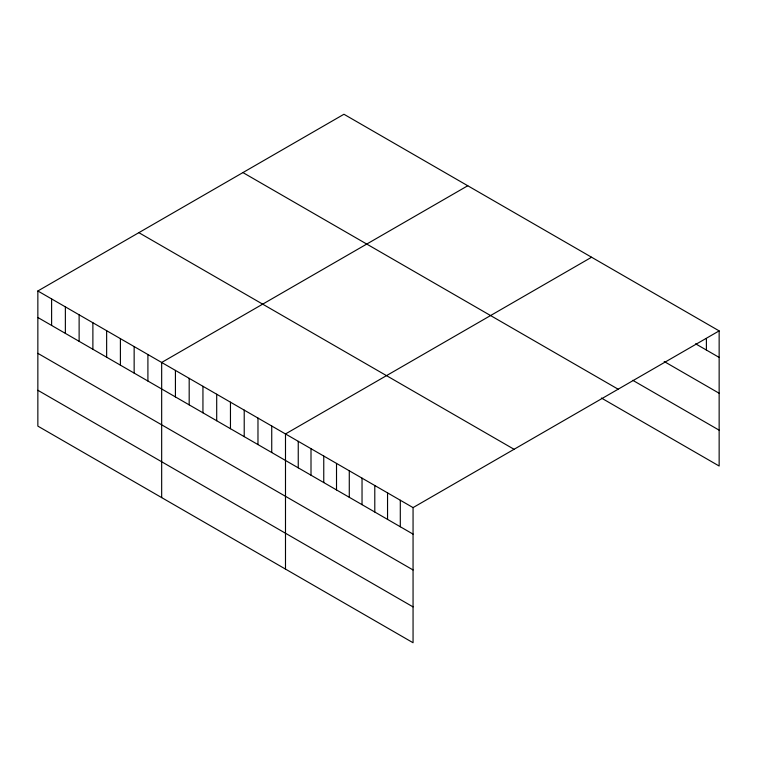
<?xml version="1.0" encoding="UTF-8"?>
<svg xmlns="http://www.w3.org/2000/svg" width="757" height="757" viewBox="0 0 757 757"><rect width="100%" height="100%" fill="white"/><g stroke="black" fill="none" stroke-linecap="round" stroke-linejoin="round"><path stroke-width="1.14" d="M37.85 290.981L413.057 507.606L413.057 642.74L37.85 426.115L37.85 290.981L343.943 114.26L719.15 330.885L719.15 466.019L601.389 398.031M467.76 185.749L161.667 362.471L161.667 497.595M591.577 257.238L285.493 433.95L285.493 569.084M413.057 507.606L719.15 330.885M695.598 343.81L719.15 357.408M664.192 361.524L719.15 393.252M632.795 380.317L719.15 430.175M242.931 172.577L618.138 389.202M138.862 232.664L514.069 449.289M37.85 317.495L413.057 534.12M37.85 353.339L413.057 569.964M37.85 390.271L413.057 606.896M706.395 338.511L706.395 350.037M400.302 500.245L400.302 526.758M387.546 492.873L387.546 519.397M374.791 485.511L374.791 512.025M362.035 478.15L362.035 504.664M349.28 470.778L349.28 497.302M336.515 463.416L336.515 489.93M323.759 456.045L323.759 482.569M311.004 448.683L311.004 475.207M298.249 441.322L298.249 467.835M271.735 426.011L271.735 452.525M257.976 418.072L257.976 444.586M244.218 410.124L244.218 436.647M230.459 402.185L230.459 428.699M216.701 394.236L216.701 420.76M202.942 386.297L202.942 412.811M189.184 378.349L189.184 404.872M175.425 370.41L175.425 396.923M147.908 354.522L147.908 381.045M134.15 346.583L134.15 373.097M120.401 338.634L120.401 365.158M106.642 330.695L106.642 357.209M92.884 322.756L92.884 349.27M79.125 314.808L79.125 341.331M65.367 306.869L65.367 333.383M51.608 298.92L51.608 325.444"/></g></svg>
